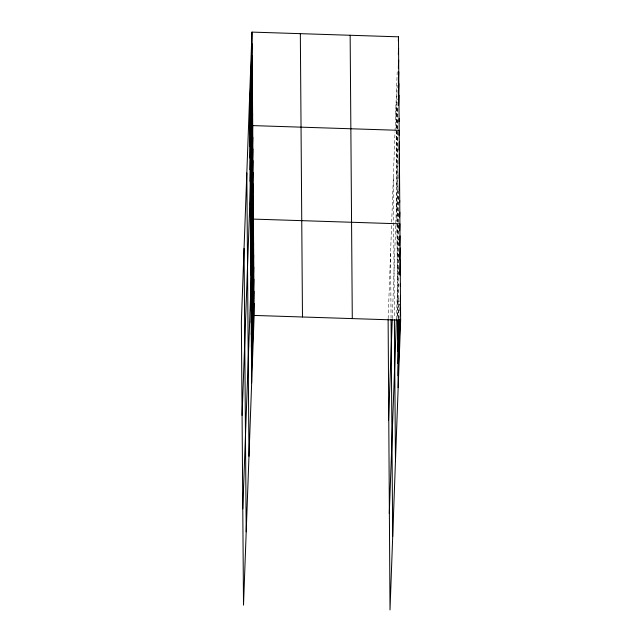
<?xml version="1.0" encoding="UTF-8"?>
<svg xmlns="http://www.w3.org/2000/svg" width="642" height="642" viewBox="0 0 642 642"><rect width="100%" height="100%" fill="white"/><g stroke="black" fill="none" stroke-linecap="round" stroke-linejoin="round"><path stroke-width="0.48" stroke-dasharray="3.21 2.41" d="M388.153 318.641L391.66 223.199M391.692 222.228L394.999 132.083M395.031 131.088L397.254 70.58M396.106 116.017L397.229 85.242M396.194 127.71L397.246 98.916M396.283 139.394L397.518 105.641M396.371 151.079L398.008 106.411M396.459 162.771L397.655 130.005M397.695 129.018L398.024 120.078M396.547 174.455L398.04 133.753M396.636 186.14L398.056 147.427M392.294 318.641L398.032 162.089M396.812 209.517L398.048 175.764M398.024 190.433L396.9 221.209L396.018 104.333M396.989 232.894L397.35 222.967M397.39 221.972L398.513 191.196M397.077 244.578L398.859 195.938M397.165 256.27L398.834 210.6M397.254 267.955L398.851 224.275M397.342 279.647L398.834 238.944M396.411 319.082L398.851 252.611M397.518 303.369L398.826 267.634M397.607 315.415L398.851 281.661M398.032 318.52L398.826 296.684M398.554 318.649L399.212 300.777M399.083 318.777L399.196 315.8M399.372 310.832L399.629 303.891M396.917 223.151L397.631 318.191M393.329 177.673L394.389 317.918M390.553 253.229L391.05 318.488"/><path stroke-width="0.96" d="M251.993 32.1L241.368 321.843L243.511 605.173L254.136 315.431L251.993 32.1L398.489 36.827L400.632 320.157L390.007 609.9L388.121 319.628M249.602 111.291L252.081 43.784M249.69 122.983L252.17 55.477M249.786 134.668L252.258 67.161M249.874 146.36L252.346 78.854M249.963 158.044L252.434 90.538M250.051 169.729L252.523 102.222M250.139 181.421L252.611 113.915M242.074 415.342L252.699 125.599L399.196 130.326L399.019 135.285M250.316 204.79L252.787 137.284M250.404 216.482L252.876 148.976M250.492 228.167L252.964 160.66M250.581 239.859L253.052 172.353M250.669 251.544L253.141 184.037M250.757 263.228L253.229 195.722M250.845 274.92L253.317 207.414M242.78 508.841L253.405 219.099L399.902 223.825L399.653 230.775M251.022 298.65L253.494 231.144M251.11 310.688L253.59 243.182M251.207 322.733L253.678 255.227M251.295 334.771L253.767 267.265M251.383 346.816L253.863 279.31M251.479 358.854L253.951 291.348M251.568 370.899L254.039 303.393M398.345 40.799L398.489 36.827M398.361 54.466L398.578 48.511M398.377 68.14L398.666 60.204M398.353 82.81L398.754 71.888M398.369 96.485L398.842 83.572M398.57 105.192L398.931 95.265M399.003 121.619L399.107 118.634M388.57 420.069L392.254 319.604M398.995 149.955L399.284 142.01M399.011 163.63L399.372 153.703M398.987 178.291L399.46 165.387M399.075 189.984L399.549 177.072M399.653 202.439L399.725 200.448M399.637 217.1L399.814 212.133M389.277 513.568L396.411 319.082M399.629 245.79L399.998 235.863M399.653 259.817L400.086 247.908M397.703 327.452L397.96 320.502M399.629 274.84L400.175 259.946M397.791 339.498L398.522 319.644M400.159 274.969L400.271 271.991M397.888 351.535L399.051 319.772M400.287 286.019L400.359 284.029M397.976 363.581L399.573 319.901M400.303 300.047L400.447 296.074M398.064 375.618L400.102 320.029M400.287 315.062L400.544 308.112M254.136 315.431L400.632 320.157M397.647 320.045L398.16 387.664M394.405 319.868L395.464 461.004M391.058 319.459L392.695 536.56M350.147 35.27L352.289 318.601M300.336 33.657L302.478 316.988M249.513 99.606L251.656 382.937M246.825 172.947L248.968 456.277M244.056 248.502L246.199 531.833"/></g></svg>
